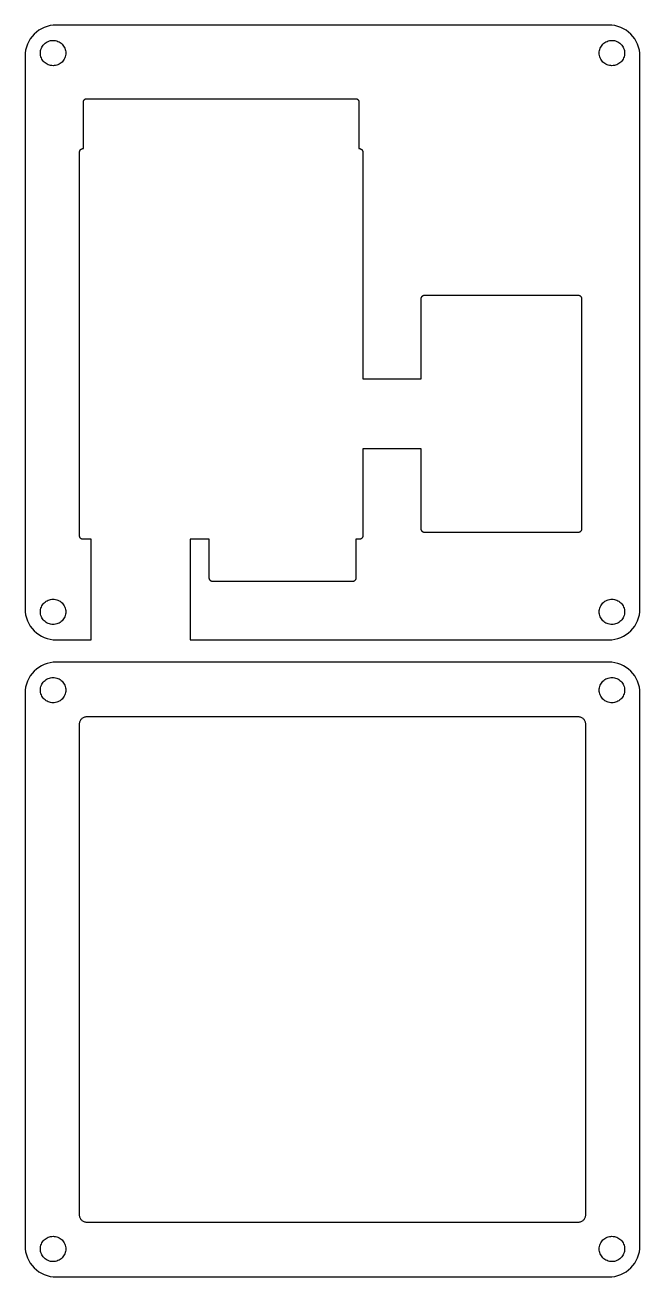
# Model space of a CAD drawing. Header units: metres. Extents: x 0 to 412, y -313 to 17.
# Drawn here: x 165.9 to 246.1, y -146.6 to 16.6 of the extents above; entities that cross this region are included whole.
import ezdxf

# ---------------------------------------------------------------- set-up
doc = ezdxf.new("R2010")
doc.units = ezdxf.units.M

msp = doc.modelspace()

# ---------------------------------------------------------------- linework, layer by layer
for p, q in [((168.824, 16.3757), (168.45, 16.2418)), ((169.21, 16.4722), (168.824, 16.3757)), ((169.603, 16.5306), (169.21, 16.4722)), ((169.999, 16.55), (169.603, 16.5306)), ((242.001, 16.55), (169.999, 16.55)), ((242.397, 16.5306), (242.001, 16.55)), ((242.79, 16.4722), (242.397, 16.5306)), ((243.176, 16.3757), (242.79, 16.4722)), ((243.55, 16.2418), (243.176, 16.3757)), ((166.632, 14.7501), (166.428, 14.4092)), ((166.869, 15.0693), (166.632, 14.7501)), ((167.136, 15.3638), (166.869, 15.0693)), ((167.431, 15.6307), (167.136, 15.3638)), ((167.75, 15.8675), (167.431, 15.6307)), ((168.091, 16.0718), (167.75, 15.8675)), ((168.45, 16.2418), (168.091, 16.0718)), ((243.909, 16.0718), (243.55, 16.2418)), ((244.25, 15.8675), (243.909, 16.0718)), ((244.569, 15.6307), (244.25, 15.8675)), ((244.864, 15.3638), (244.569, 15.6307)), ((245.131, 15.0693), (244.864, 15.3638)), ((245.368, 14.7501), (245.131, 15.0693)), ((245.572, 14.4092), (245.368, 14.7501)), ((166.028, 13.2901), (165.969, 12.897)), ((166.124, 13.6757), (166.028, 13.2901)), ((166.258, 14.0499), (166.124, 13.6757)), ((166.428, 14.4092), (166.258, 14.0499)), ((167.95, 12.9), (167.958, 13.0618)), ((167.958, 13.0618), (167.982, 13.2218)), ((167.982, 13.2218), (168.021, 13.379)), ((168.021, 13.379), (168.076, 13.5314)), ((168.076, 13.5314), (168.145, 13.6777)), ((168.145, 13.6777), (168.228, 13.8167)), ((168.228, 13.8167), (168.325, 13.9467)), ((168.325, 13.9467), (168.433, 14.0667)), ((168.433, 14.0667), (168.553, 14.1754)), ((168.553, 14.1754), (168.683, 14.2718)), ((168.683, 14.2718), (168.822, 14.3552)), ((168.822, 14.3552), (168.969, 14.4243)), ((168.969, 14.4243), (169.121, 14.4789)), ((169.121, 14.4789), (169.278, 14.5182)), ((169.278, 14.5182), (169.438, 14.542)), ((169.438, 14.542), (169.6, 14.5499)), ((169.6, 14.5499), (169.762, 14.542)), ((169.762, 14.542), (169.922, 14.5182)), ((169.922, 14.5182), (170.079, 14.4789)), ((170.079, 14.4789), (170.231, 14.4243)), ((170.231, 14.4243), (170.378, 14.3552)), ((170.378, 14.3552), (170.517, 14.2718)), ((170.517, 14.2718), (170.647, 14.1754)), ((170.647, 14.1754), (170.767, 14.0666)), ((170.767, 14.0666), (170.875, 13.9467)), ((170.875, 13.9467), (170.972, 13.8167)), ((170.972, 13.8167), (171.055, 13.6777)), ((171.055, 13.6777), (171.124, 13.5314)), ((171.124, 13.5314), (171.179, 13.379)), ((171.179, 13.379), (171.218, 13.2218)), ((171.218, 13.2218), (171.242, 13.0618)), ((171.242, 13.0618), (171.25, 12.9)), ((240.75, 12.9), (240.758, 13.0618)), ((240.758, 13.0618), (240.782, 13.2218)), ((240.782, 13.2218), (240.821, 13.379)), ((240.821, 13.379), (240.876, 13.5314)), ((240.876, 13.5314), (240.945, 13.6777)), ((240.945, 13.6777), (241.028, 13.8167)), ((241.028, 13.8167), (241.125, 13.9467)), ((241.125, 13.9467), (241.233, 14.0666)), ((241.233, 14.0666), (241.353, 14.1754)), ((241.353, 14.1754), (241.483, 14.2718)), ((241.483, 14.2718), (241.622, 14.3552)), ((241.622, 14.3552), (241.769, 14.4243)), ((241.769, 14.4243), (241.921, 14.4789)), ((241.921, 14.4789), (242.078, 14.5182)), ((242.078, 14.5182), (242.238, 14.542)), ((242.238, 14.542), (242.4, 14.5499)), ((242.4, 14.5499), (242.562, 14.542)), ((242.562, 14.542), (242.722, 14.5182)), ((242.722, 14.5182), (242.879, 14.4789)), ((242.879, 14.4789), (243.031, 14.4243)), ((243.031, 14.4243), (243.178, 14.3552)), ((243.178, 14.3552), (243.317, 14.2718)), ((243.317, 14.2718), (243.447, 14.1754)), ((243.447, 14.1754), (243.567, 14.0667)), ((243.567, 14.0667), (243.675, 13.9467)), ((243.675, 13.9467), (243.772, 13.8167)), ((243.772, 13.8167), (243.855, 13.6777)), ((243.855, 13.6777), (243.924, 13.5314)), ((243.924, 13.5314), (243.979, 13.379)), ((243.979, 13.379), (244.018, 13.2218)), ((244.018, 13.2218), (244.042, 13.0618)), ((244.042, 13.0618), (244.05, 12.9)), ((245.742, 14.0499), (245.572, 14.4092)), ((245.876, 13.6757), (245.742, 14.0499)), ((245.972, 13.2901), (245.876, 13.6757)), ((246.031, 12.897), (245.972, 13.2901)), ((165.969, 12.897), (165.95, 12.5012)), ((165.95, 12.5012), (165.95, -59.5012)), ((167.958, 12.7382), (167.95, 12.9)), ((167.982, 12.5782), (167.958, 12.7382)), ((168.021, 12.421), (167.982, 12.5782)), ((168.076, 12.2686), (168.021, 12.421)), ((168.145, 12.1223), (168.076, 12.2686)), ((168.228, 11.9833), (168.145, 12.1223)), ((168.325, 11.8533), (168.228, 11.9833)), ((168.433, 11.7332), (168.325, 11.8533)), ((168.553, 11.6246), (168.433, 11.7332)), ((168.683, 11.5282), (168.553, 11.6246)), ((168.822, 11.4448), (168.683, 11.5282)), ((168.969, 11.3756), (168.822, 11.4448)), ((170.378, 11.4448), (170.231, 11.3756)), ((170.517, 11.5282), (170.378, 11.4448)), ((170.647, 11.6245), (170.517, 11.5282)), ((170.767, 11.7333), (170.647, 11.6245)), ((170.875, 11.8533), (170.767, 11.7333)), ((170.972, 11.9833), (170.875, 11.8533)), ((171.055, 12.1223), (170.972, 11.9833)), ((171.124, 12.2686), (171.055, 12.1223)), ((171.179, 12.421), (171.124, 12.2686)), ((171.218, 12.5782), (171.179, 12.421)), ((171.242, 12.7382), (171.218, 12.5782)), ((171.25, 12.9), (171.242, 12.7382)), ((240.758, 12.7382), (240.75, 12.9)), ((240.782, 12.5782), (240.758, 12.7382)), ((240.821, 12.421), (240.782, 12.5782)), ((240.876, 12.2686), (240.821, 12.421)), ((240.945, 12.1223), (240.876, 12.2686)), ((241.028, 11.9833), (240.945, 12.1223)), ((241.125, 11.8533), (241.028, 11.9833)), ((241.233, 11.7333), (241.125, 11.8533)), ((241.353, 11.6245), (241.233, 11.7333)), ((241.483, 11.5282), (241.353, 11.6245)), ((241.622, 11.4448), (241.483, 11.5282)), ((241.769, 11.3756), (241.622, 11.4448)), ((243.178, 11.4448), (243.031, 11.3756)), ((243.317, 11.5282), (243.178, 11.4448)), ((243.447, 11.6246), (243.317, 11.5282)), ((243.567, 11.7332), (243.447, 11.6246)), ((243.675, 11.8533), (243.567, 11.7332)), ((243.772, 11.9833), (243.675, 11.8533)), ((243.855, 12.1223), (243.772, 11.9833)), ((243.924, 12.2686), (243.855, 12.1223)), ((243.979, 12.421), (243.924, 12.2686)), ((244.018, 12.5782), (243.979, 12.421)), ((244.042, 12.7382), (244.018, 12.5782)), ((244.05, 12.9), (244.042, 12.7382)), ((246.05, 12.5012), (246.031, 12.897)), ((246.05, -59.5012), (246.05, 12.5012)), ((169.121, 11.3211), (168.969, 11.3756)), ((169.278, 11.2817), (169.121, 11.3211)), ((169.438, 11.258), (169.278, 11.2817)), ((169.6, 11.2501), (169.438, 11.258)), ((169.762, 11.258), (169.6, 11.2501)), ((169.922, 11.2817), (169.762, 11.258)), ((170.079, 11.3211), (169.922, 11.2817)), ((170.231, 11.3756), (170.079, 11.3211)), ((241.921, 11.3211), (241.769, 11.3756)), ((242.078, 11.2817), (241.921, 11.3211)), ((242.238, 11.258), (242.078, 11.2817)), ((242.4, 11.2501), (242.238, 11.258)), ((242.562, 11.258), (242.4, 11.2501)), ((242.722, 11.2817), (242.562, 11.258)), ((242.879, 11.3211), (242.722, 11.2817)), ((243.031, 11.3756), (242.879, 11.3211)), ((173.55, 6.49878), (173.552, 6.54417)), ((173.552, 6.54417), (173.559, 6.58769)), ((173.559, 6.58769), (173.569, 6.63069)), ((173.569, 6.63069), (173.584, 6.67218)), ((173.584, 6.67218), (173.603, 6.71201)), ((173.603, 6.71201), (173.626, 6.75003)), ((173.626, 6.75003), (173.652, 6.78549)), ((173.652, 6.78549), (173.682, 6.81815)), ((173.682, 6.81815), (173.715, 6.84776)), ((173.715, 6.84776), (173.75, 6.87407)), ((173.75, 6.87407), (173.788, 6.89687)), ((173.788, 6.89687), (173.828, 6.9157)), ((173.828, 6.9157), (173.869, 6.93054)), ((173.869, 6.93054), (173.912, 6.94131)), ((173.912, 6.94131), (173.956, 6.94777)), ((173.956, 6.94777), (174.001, 6.95)), ((174.001, 6.95), (208.999, 6.95)), ((208.999, 6.95), (209.044, 6.94777)), ((209.044, 6.94777), (209.088, 6.94131)), ((209.088, 6.94131), (209.131, 6.93054)), ((209.131, 6.93054), (209.172, 6.9157)), ((209.172, 6.9157), (209.212, 6.89687)), ((209.212, 6.89687), (209.25, 6.87407)), ((209.25, 6.87407), (209.285, 6.84776)), ((209.285, 6.84776), (209.318, 6.81815)), ((209.318, 6.81815), (209.348, 6.78549)), ((209.348, 6.78549), (209.374, 6.75003)), ((209.374, 6.75003), (209.397, 6.71201)), ((209.397, 6.71201), (209.416, 6.67218)), ((209.416, 6.67218), (209.431, 6.63069)), ((209.431, 6.63069), (209.441, 6.58769)), ((209.441, 6.58769), (209.448, 6.54417)), ((209.448, 6.54417), (209.45, 6.49878)), ((173.55, 0.45239), (173.55, 6.49878)), ((209.45, 6.49878), (209.45, 0.45239)), ((173.05, -0.00122), (173.052, 0.04417)), ((173.052, 0.04417), (173.059, 0.08769)), ((173.059, 0.08769), (173.069, 0.13069)), ((173.069, 0.13069), (173.084, 0.17218)), ((173.084, 0.17218), (173.103, 0.21201)), ((173.103, 0.21201), (173.126, 0.25003)), ((173.126, 0.25003), (173.152, 0.28549)), ((173.152, 0.28549), (173.182, 0.31815)), ((173.182, 0.31815), (173.215, 0.34776)), ((173.215, 0.34776), (173.25, 0.37407)), ((173.25, 0.37407), (173.288, 0.39687)), ((173.288, 0.39687), (173.328, 0.41569)), ((173.328, 0.41569), (173.369, 0.43054)), ((173.369, 0.43054), (173.412, 0.44132)), ((173.412, 0.44132), (173.456, 0.44777)), ((173.456, 0.44777), (173.55, 0.45239)), ((209.45, 0.45239), (209.544, 0.44777)), ((209.544, 0.44777), (209.588, 0.44132)), ((209.588, 0.44132), (209.631, 0.43054)), ((209.631, 0.43054), (209.672, 0.41569)), ((209.672, 0.41569), (209.712, 0.39687)), ((209.712, 0.39687), (209.75, 0.37407)), ((209.75, 0.37407), (209.785, 0.34776)), ((209.785, 0.34776), (209.818, 0.31815)), ((209.818, 0.31815), (209.848, 0.28549)), ((209.848, 0.28549), (209.874, 0.25003)), ((209.874, 0.25003), (209.897, 0.21201)), ((209.897, 0.21201), (209.916, 0.17218)), ((209.916, 0.17218), (209.931, 0.13069)), ((209.931, 0.13069), (209.941, 0.08769)), ((209.941, 0.08769), (209.948, 0.04417)), ((209.948, 0.04417), (209.95, -0.00122)), ((173.05, -49.9988), (173.05, -0.00122)), ((209.95, -0.00122), (209.95, -29.55)), ((217.55, -19.1012), (217.552, -19.0558)), ((217.55, -29.55), (217.55, -19.1012)), ((217.552, -19.0558), (217.559, -19.0123)), ((217.559, -19.0123), (217.569, -18.9693)), ((217.569, -18.9693), (217.584, -18.9278)), ((217.584, -18.9278), (217.603, -18.888)), ((217.603, -18.888), (217.626, -18.85)), ((217.626, -18.85), (217.652, -18.8145)), ((217.652, -18.8145), (217.682, -18.7818)), ((217.682, -18.7818), (217.715, -18.7522)), ((217.715, -18.7522), (217.75, -18.7259)), ((217.75, -18.7259), (217.788, -18.7031)), ((217.788, -18.7031), (217.828, -18.6843)), ((217.828, -18.6843), (217.869, -18.6694)), ((217.869, -18.6694), (217.912, -18.6587)), ((217.912, -18.6587), (217.956, -18.6522)), ((217.956, -18.6522), (218.001, -18.65)), ((218.001, -18.65), (237.999, -18.65)), ((237.999, -18.65), (238.044, -18.6522)), ((238.044, -18.6522), (238.088, -18.6587)), ((238.088, -18.6587), (238.131, -18.6694)), ((238.131, -18.6694), (238.172, -18.6843)), ((238.172, -18.6843), (238.212, -18.7031)), ((238.212, -18.7031), (238.25, -18.7259)), ((238.25, -18.7259), (238.285, -18.7522)), ((238.285, -18.7522), (238.318, -18.7818)), ((238.318, -18.7818), (238.348, -18.8145)), ((238.348, -18.8145), (238.374, -18.85)), ((238.374, -18.85), (238.397, -18.888)), ((238.397, -18.888), (238.416, -18.9278)), ((238.416, -18.9278), (238.431, -18.9693)), ((238.431, -18.9693), (238.441, -19.0123)), ((238.441, -19.0123), (238.448, -19.0558)), ((238.448, -19.0558), (238.45, -19.1012)), ((238.45, -19.1012), (238.45, -49.0988)), ((209.95, -29.55), (217.55, -29.55)), ((217.55, -38.65), (209.95, -38.65)), ((209.95, -38.65), (209.95, -49.9988)), ((217.55, -49.0988), (217.55, -38.65)), ((173.052, -50.0442), (173.05, -49.9988)), ((173.059, -50.0877), (173.052, -50.0442)), ((173.069, -50.1307), (173.059, -50.0877)), ((173.084, -50.1722), (173.069, -50.1307)), ((173.103, -50.212), (173.084, -50.1722)), ((173.126, -50.25), (173.103, -50.212)), ((173.152, -50.2855), (173.126, -50.25)), ((173.182, -50.3181), (173.152, -50.2855)), ((173.215, -50.3478), (173.182, -50.3181)), ((173.25, -50.3741), (173.215, -50.3478)), ((173.288, -50.3969), (173.25, -50.3741)), ((173.328, -50.4157), (173.288, -50.3969)), ((173.369, -50.4305), (173.328, -50.4157)), ((173.412, -50.4413), (173.369, -50.4305)), ((173.456, -50.4478), (173.412, -50.4413)), ((173.501, -50.45), (173.456, -50.4478)), ((174.55, -50.45), (173.501, -50.45)), ((174.55, -63.55), (174.55, -50.45)), ((189.95, -50.45), (187.45, -50.45)), ((187.45, -50.45), (187.45, -63.55)), ((189.95, -55.4988), (189.95, -50.45)), ((209.499, -50.45), (209.05, -50.45)), ((209.05, -50.45), (209.05, -55.4988)), ((209.544, -50.4478), (209.499, -50.45)), ((209.588, -50.4413), (209.544, -50.4478)), ((209.631, -50.4305), (209.588, -50.4413)), ((209.672, -50.4157), (209.631, -50.4305)), ((209.712, -50.3969), (209.672, -50.4157)), ((209.75, -50.3741), (209.712, -50.3969)), ((209.785, -50.3478), (209.75, -50.3741)), ((209.818, -50.3181), (209.785, -50.3478)), ((209.848, -50.2855), (209.818, -50.3181)), ((209.874, -50.25), (209.848, -50.2855)), ((209.897, -50.212), (209.874, -50.25)), ((209.916, -50.1722), (209.897, -50.212)), ((209.931, -50.1307), (209.916, -50.1722)), ((209.941, -50.0877), (209.931, -50.1307)), ((209.948, -50.0442), (209.941, -50.0877)), ((209.95, -49.9988), (209.948, -50.0442)), ((217.552, -49.1442), (217.55, -49.0988)), ((217.559, -49.1877), (217.552, -49.1442)), ((217.569, -49.2307), (217.559, -49.1877)), ((217.584, -49.2722), (217.569, -49.2307)), ((217.603, -49.312), (217.584, -49.2722)), ((217.626, -49.35), (217.603, -49.312)), ((217.652, -49.3855), (217.626, -49.35)), ((217.682, -49.4181), (217.652, -49.3855)), ((217.715, -49.4478), (217.682, -49.4181)), ((217.75, -49.4741), (217.715, -49.4478)), ((217.788, -49.4969), (217.75, -49.4741)), ((217.828, -49.5157), (217.788, -49.4969)), ((217.869, -49.5305), (217.828, -49.5157)), ((217.912, -49.5413), (217.869, -49.5305)), ((217.956, -49.5478), (217.912, -49.5413)), ((218.001, -49.55), (217.956, -49.5478)), ((237.999, -49.55), (218.001, -49.55)), ((238.044, -49.5478), (237.999, -49.55)), ((238.088, -49.5413), (238.044, -49.5478)), ((238.131, -49.5305), (238.088, -49.5413)), ((238.172, -49.5157), (238.131, -49.5305)), ((238.212, -49.4969), (238.172, -49.5157)), ((238.25, -49.4741), (238.212, -49.4969)), ((238.285, -49.4478), (238.25, -49.4741)), ((238.318, -49.4181), (238.285, -49.4478)), ((238.348, -49.3855), (238.318, -49.4181)), ((238.374, -49.35), (238.348, -49.3855)), ((238.397, -49.312), (238.374, -49.35)), ((238.416, -49.2722), (238.397, -49.312)), ((238.431, -49.2307), (238.416, -49.2722)), ((238.441, -49.1877), (238.431, -49.2307)), ((238.448, -49.1442), (238.441, -49.1877)), ((238.45, -49.0988), (238.448, -49.1442)), ((189.952, -55.5442), (189.95, -55.4988)), ((189.959, -55.5877), (189.952, -55.5442)), ((189.969, -55.6307), (189.959, -55.5877)), ((189.984, -55.6722), (189.969, -55.6307)), ((190.003, -55.712), (189.984, -55.6722)), ((190.026, -55.75), (190.003, -55.712)), ((190.052, -55.7855), (190.026, -55.75)), ((190.082, -55.8181), (190.052, -55.7855)), ((190.115, -55.8478), (190.082, -55.8181)), ((190.15, -55.8741), (190.115, -55.8478)), ((190.188, -55.8969), (190.15, -55.8741)), ((190.228, -55.9157), (190.188, -55.8969)), ((190.269, -55.9305), (190.228, -55.9157)), ((190.312, -55.9413), (190.269, -55.9305)), ((190.356, -55.9478), (190.312, -55.9413)), ((190.401, -55.95), (190.356, -55.9478)), ((208.599, -55.95), (190.401, -55.95)), ((208.644, -55.9478), (208.599, -55.95)), ((208.688, -55.9413), (208.644, -55.9478)), ((208.731, -55.9305), (208.688, -55.9413)), ((208.772, -55.9157), (208.731, -55.9305)), ((208.812, -55.8969), (208.772, -55.9157)), ((208.85, -55.8741), (208.812, -55.8969)), ((208.885, -55.8478), (208.85, -55.8741)), ((208.918, -55.8181), (208.885, -55.8478)), ((208.948, -55.7855), (208.918, -55.8181)), ((208.974, -55.75), (208.948, -55.7855)), ((208.997, -55.712), (208.974, -55.75)), ((209.016, -55.6722), (208.997, -55.712)), ((209.031, -55.6307), (209.016, -55.6722)), ((209.041, -55.5877), (209.031, -55.6307)), ((209.048, -55.5442), (209.041, -55.5877)), ((209.05, -55.4988), (209.048, -55.5442)), ((168.433, -58.7332), (168.553, -58.6246)), ((168.553, -58.6246), (168.683, -58.5282)), ((168.683, -58.5282), (168.822, -58.4448)), ((168.822, -58.4448), (168.969, -58.3756)), ((168.969, -58.3756), (169.121, -58.3211)), ((169.121, -58.3211), (169.278, -58.2817)), ((169.278, -58.2817), (169.438, -58.258)), ((169.438, -58.258), (169.6, -58.2501)), ((169.6, -58.2501), (169.762, -58.258)), ((169.762, -58.258), (169.922, -58.2817)), ((169.922, -58.2817), (170.079, -58.3211)), ((170.079, -58.3211), (170.231, -58.3756)), ((170.231, -58.3756), (170.378, -58.4448)), ((170.378, -58.4448), (170.517, -58.5282)), ((170.517, -58.5282), (170.647, -58.6245)), ((170.647, -58.6245), (170.767, -58.7333)), ((241.233, -58.7333), (241.353, -58.6245)), ((241.353, -58.6245), (241.483, -58.5282)), ((241.483, -58.5282), (241.622, -58.4448)), ((241.622, -58.4448), (241.769, -58.3756)), ((241.769, -58.3756), (241.921, -58.3211)), ((241.921, -58.3211), (242.078, -58.2817)), ((242.078, -58.2817), (242.238, -58.258)), ((242.238, -58.258), (242.4, -58.2501)), ((242.4, -58.2501), (242.562, -58.258)), ((242.562, -58.258), (242.722, -58.2817)), ((242.722, -58.2817), (242.879, -58.3211)), ((242.879, -58.3211), (243.031, -58.3756)), ((243.031, -58.3756), (243.178, -58.4448)), ((243.178, -58.4448), (243.317, -58.5282)), ((243.317, -58.5282), (243.447, -58.6246)), ((243.447, -58.6246), (243.567, -58.7332)), ((165.95, -59.5012), (165.969, -59.897)), ((165.969, -59.897), (166.028, -60.2901)), ((166.028, -60.2901), (166.124, -60.6757)), ((167.95, -59.9), (167.958, -59.7382)), ((167.958, -60.0618), (167.95, -59.9)), ((167.958, -59.7382), (167.982, -59.5782)), ((167.982, -60.2218), (167.958, -60.0618)), ((167.982, -59.5782), (168.021, -59.421)), ((168.021, -60.379), (167.982, -60.2218)), ((168.021, -59.421), (168.076, -59.2686)), ((168.076, -59.2686), (168.145, -59.1223)), ((168.145, -59.1223), (168.228, -58.9833)), ((168.228, -58.9833), (168.325, -58.8533)), ((168.325, -58.8533), (168.433, -58.7332)), ((170.767, -58.7333), (170.875, -58.8533)), ((170.875, -58.8533), (170.972, -58.9833)), ((170.972, -58.9833), (171.055, -59.1223)), ((171.055, -59.1223), (171.124, -59.2686)), ((171.124, -59.2686), (171.179, -59.421)), ((171.179, -59.421), (171.218, -59.5782)), ((171.218, -60.2218), (171.179, -60.379)), ((171.218, -59.5782), (171.242, -59.7382)), ((171.242, -60.0618), (171.218, -60.2218)), ((171.242, -59.7382), (171.25, -59.9)), ((171.25, -59.9), (171.242, -60.0618)), ((240.75, -59.9), (240.758, -59.7382)), ((240.758, -60.0618), (240.75, -59.9)), ((240.758, -59.7382), (240.782, -59.5782)), ((240.782, -60.2218), (240.758, -60.0618)), ((240.782, -59.5782), (240.821, -59.421)), ((240.821, -60.379), (240.782, -60.2218)), ((240.821, -59.421), (240.876, -59.2686)), ((240.876, -59.2686), (240.945, -59.1223)), ((240.945, -59.1223), (241.028, -58.9833)), ((241.028, -58.9833), (241.125, -58.8533)), ((241.125, -58.8533), (241.233, -58.7333)), ((243.567, -58.7332), (243.675, -58.8533)), ((243.675, -58.8533), (243.772, -58.9833)), ((243.772, -58.9833), (243.855, -59.1223)), ((243.855, -59.1223), (243.924, -59.2686)), ((243.924, -59.2686), (243.979, -59.421)), ((243.979, -59.421), (244.018, -59.5782)), ((244.018, -60.2218), (243.979, -60.379)), ((244.018, -59.5782), (244.042, -59.7382)), ((244.042, -60.0618), (244.018, -60.2218)), ((244.042, -59.7382), (244.05, -59.9)), ((244.05, -59.9), (244.042, -60.0618)), ((245.876, -60.6757), (245.972, -60.2901)), ((245.972, -60.2901), (246.031, -59.897)), ((246.031, -59.897), (246.05, -59.5012)), ((166.124, -60.6757), (166.258, -61.0499)), ((166.258, -61.0499), (166.428, -61.4092)), ((166.428, -61.4092), (166.632, -61.7501)), ((166.632, -61.7501), (166.869, -62.0693)), ((168.076, -60.5314), (168.021, -60.379)), ((168.145, -60.6777), (168.076, -60.5314)), ((168.228, -60.8167), (168.145, -60.6777)), ((168.325, -60.9467), (168.228, -60.8167)), ((168.433, -61.0667), (168.325, -60.9467)), ((168.553, -61.1754), (168.433, -61.0667)), ((168.683, -61.2718), (168.553, -61.1754)), ((168.822, -61.3552), (168.683, -61.2718)), ((168.969, -61.4243), (168.822, -61.3552)), ((169.121, -61.4789), (168.969, -61.4243)), ((169.278, -61.5182), (169.121, -61.4789)), ((169.438, -61.542), (169.278, -61.5182)), ((169.6, -61.5499), (169.438, -61.542)), ((169.762, -61.542), (169.6, -61.5499)), ((169.922, -61.5182), (169.762, -61.542)), ((170.079, -61.4789), (169.922, -61.5182)), ((170.231, -61.4243), (170.079, -61.4789)), ((170.378, -61.3552), (170.231, -61.4243)), ((170.517, -61.2718), (170.378, -61.3552)), ((170.647, -61.1754), (170.517, -61.2718)), ((170.767, -61.0666), (170.647, -61.1754)), ((170.875, -60.9467), (170.767, -61.0666)), ((170.972, -60.8167), (170.875, -60.9467)), ((171.055, -60.6777), (170.972, -60.8167)), ((171.124, -60.5314), (171.055, -60.6777)), ((171.179, -60.379), (171.124, -60.5314)), ((240.876, -60.5314), (240.821, -60.379)), ((240.945, -60.6777), (240.876, -60.5314)), ((241.028, -60.8167), (240.945, -60.6777)), ((241.125, -60.9467), (241.028, -60.8167)), ((241.233, -61.0666), (241.125, -60.9467)), ((241.353, -61.1754), (241.233, -61.0666)), ((241.483, -61.2718), (241.353, -61.1754)), ((241.622, -61.3552), (241.483, -61.2718)), ((241.769, -61.4243), (241.622, -61.3552)), ((241.921, -61.4789), (241.769, -61.4243)), ((242.078, -61.5182), (241.921, -61.4789)), ((242.238, -61.542), (242.078, -61.5182)), ((242.4, -61.5499), (242.238, -61.542)), ((242.562, -61.542), (242.4, -61.5499)), ((242.722, -61.5182), (242.562, -61.542)), ((242.879, -61.4789), (242.722, -61.5182)), ((243.031, -61.4243), (242.879, -61.4789)), ((243.178, -61.3552), (243.031, -61.4243)), ((243.317, -61.2718), (243.178, -61.3552)), ((243.447, -61.1754), (243.317, -61.2718)), ((243.567, -61.0667), (243.447, -61.1754)), ((243.675, -60.9467), (243.567, -61.0667)), ((243.772, -60.8167), (243.675, -60.9467)), ((243.855, -60.6777), (243.772, -60.8167)), ((243.924, -60.5314), (243.855, -60.6777)), ((243.979, -60.379), (243.924, -60.5314)), ((245.131, -62.0693), (245.368, -61.7501)), ((245.368, -61.7501), (245.572, -61.4092)), ((245.572, -61.4092), (245.742, -61.0499)), ((245.742, -61.0499), (245.876, -60.6757)), ((166.869, -62.0693), (167.136, -62.3638)), ((167.136, -62.3638), (167.431, -62.6307)), ((167.431, -62.6307), (167.75, -62.8675)), ((167.75, -62.8675), (168.091, -63.0718)), ((168.091, -63.0718), (168.45, -63.2418)), ((168.45, -63.2418), (168.824, -63.3757)), ((168.824, -63.3757), (169.21, -63.4722)), ((169.21, -63.4722), (169.603, -63.5306)), ((169.603, -63.5306), (169.999, -63.55)), ((169.999, -63.55), (174.55, -63.55)), ((187.45, -63.55), (242.001, -63.55)), ((242.001, -63.55), (242.397, -63.5306)), ((242.397, -63.5306), (242.79, -63.4722)), ((242.79, -63.4722), (243.176, -63.3757)), ((243.176, -63.3757), (243.55, -63.2418)), ((243.55, -63.2418), (243.909, -63.0718)), ((243.909, -63.0718), (244.25, -62.8675)), ((244.25, -62.8675), (244.569, -62.6307)), ((244.569, -62.6307), (244.864, -62.3638)), ((244.864, -62.3638), (245.131, -62.0693)), ((168.45, -66.7582), (168.091, -66.9282)), ((168.824, -66.6243), (168.45, -66.7582)), ((169.21, -66.5278), (168.824, -66.6243)), ((169.603, -66.4694), (169.21, -66.5278)), ((169.999, -66.45), (169.603, -66.4694)), ((242.001, -66.45), (169.999, -66.45)), ((242.397, -66.4694), (242.001, -66.45)), ((242.79, -66.5278), (242.397, -66.4694)), ((243.176, -66.6243), (242.79, -66.5278)), ((243.55, -66.7582), (243.176, -66.6243)), ((243.909, -66.9282), (243.55, -66.7582)), ((166.632, -68.2499), (166.428, -68.5908)), ((166.869, -67.9307), (166.632, -68.2499)), ((167.136, -67.6362), (166.869, -67.9307)), ((167.431, -67.3693), (167.136, -67.6362)), ((167.75, -67.1325), (167.431, -67.3693)), ((168.091, -66.9282), (167.75, -67.1325)), ((169.121, -68.5211), (169.278, -68.4818)), ((169.278, -68.4818), (169.438, -68.458)), ((169.438, -68.458), (169.6, -68.4501)), ((169.6, -68.4501), (169.762, -68.458)), ((169.762, -68.458), (169.922, -68.4818)), ((169.922, -68.4818), (170.079, -68.5211)), ((241.921, -68.5211), (242.078, -68.4818)), ((242.078, -68.4818), (242.238, -68.458)), ((242.238, -68.458), (242.4, -68.4501)), ((242.4, -68.4501), (242.562, -68.458)), ((242.562, -68.458), (242.722, -68.4818)), ((242.722, -68.4818), (242.879, -68.5211)), ((244.25, -67.1325), (243.909, -66.9282)), ((244.569, -67.3693), (244.25, -67.1325)), ((244.864, -67.6362), (244.569, -67.3693)), ((245.131, -67.9307), (244.864, -67.6362)), ((245.368, -68.2499), (245.131, -67.9307)), ((245.572, -68.5908), (245.368, -68.2499)), ((165.969, -70.103), (165.95, -70.4988)), ((166.028, -69.7099), (165.969, -70.103)), ((166.124, -69.3243), (166.028, -69.7099)), ((166.258, -68.9501), (166.124, -69.3243)), ((166.428, -68.5908), (166.258, -68.9501)), ((167.95, -70.1), (167.958, -69.9382)), ((167.958, -70.2618), (167.95, -70.1)), ((167.958, -69.9382), (167.982, -69.7782)), ((167.982, -69.7782), (168.021, -69.621)), ((168.021, -69.621), (168.076, -69.4686)), ((168.076, -69.4686), (168.145, -69.3223)), ((168.145, -69.3223), (168.228, -69.1833)), ((168.228, -69.1833), (168.325, -69.0533)), ((168.325, -69.0533), (168.433, -68.9333)), ((168.433, -68.9333), (168.553, -68.8246)), ((168.553, -68.8246), (168.683, -68.7282)), ((168.683, -68.7282), (168.822, -68.6448)), ((168.822, -68.6448), (168.969, -68.5757)), ((168.969, -68.5757), (169.121, -68.5211)), ((170.079, -68.5211), (170.231, -68.5757)), ((170.231, -68.5757), (170.378, -68.6448)), ((170.378, -68.6448), (170.517, -68.7282)), ((170.517, -68.7282), (170.647, -68.8246)), ((170.647, -68.8246), (170.767, -68.9334)), ((170.767, -68.9334), (170.875, -69.0533)), ((170.875, -69.0533), (170.972, -69.1833)), ((170.972, -69.1833), (171.055, -69.3223)), ((171.055, -69.3223), (171.124, -69.4686)), ((171.124, -69.4686), (171.179, -69.621)), ((171.179, -69.621), (171.218, -69.7782)), ((171.218, -69.7782), (171.242, -69.9382)), ((171.242, -69.9382), (171.25, -70.1)), ((171.25, -70.1), (171.242, -70.2618)), ((240.75, -70.1), (240.758, -69.9382)), ((240.758, -70.2618), (240.75, -70.1)), ((240.758, -69.9382), (240.782, -69.7782)), ((240.782, -69.7782), (240.821, -69.621)), ((240.821, -69.621), (240.876, -69.4686)), ((240.876, -69.4686), (240.945, -69.3223)), ((240.945, -69.3223), (241.028, -69.1833)), ((241.028, -69.1833), (241.125, -69.0533)), ((241.125, -69.0533), (241.233, -68.9334)), ((241.233, -68.9334), (241.353, -68.8246)), ((241.353, -68.8246), (241.483, -68.7282)), ((241.483, -68.7282), (241.622, -68.6448)), ((241.622, -68.6448), (241.769, -68.5757)), ((241.769, -68.5757), (241.921, -68.5211)), ((242.879, -68.5211), (243.031, -68.5757)), ((243.031, -68.5757), (243.178, -68.6448)), ((243.178, -68.6448), (243.317, -68.7282)), ((243.317, -68.7282), (243.447, -68.8246)), ((243.447, -68.8246), (243.567, -68.9333)), ((243.567, -68.9333), (243.675, -69.0533)), ((243.675, -69.0533), (243.772, -69.1833)), ((243.772, -69.1833), (243.855, -69.3223)), ((243.855, -69.3223), (243.924, -69.4686)), ((243.924, -69.4686), (243.979, -69.621)), ((243.979, -69.621), (244.018, -69.7782)), ((244.018, -69.7782), (244.042, -69.9382)), ((244.042, -69.9382), (244.05, -70.1)), ((244.05, -70.1), (244.042, -70.2618)), ((245.742, -68.9501), (245.572, -68.5908)), ((245.876, -69.3243), (245.742, -68.9501)), ((245.972, -69.7099), (245.876, -69.3243)), ((246.031, -70.103), (245.972, -69.7099)), ((246.05, -70.4988), (246.031, -70.103)), ((165.95, -70.4988), (165.95, -142.501)), ((167.982, -70.4218), (167.958, -70.2618)), ((168.021, -70.579), (167.982, -70.4218)), ((168.076, -70.7314), (168.021, -70.579)), ((168.145, -70.8777), (168.076, -70.7314)), ((168.228, -71.0167), (168.145, -70.8777)), ((168.325, -71.1467), (168.228, -71.0167)), ((168.433, -71.2668), (168.325, -71.1467)), ((168.553, -71.3754), (168.433, -71.2668)), ((168.683, -71.4718), (168.553, -71.3754)), ((168.822, -71.5552), (168.683, -71.4718)), ((168.969, -71.6244), (168.822, -71.5552)), ((169.121, -71.6789), (168.969, -71.6244)), ((169.278, -71.7183), (169.121, -71.6789)), ((169.438, -71.742), (169.278, -71.7183)), ((169.6, -71.7499), (169.438, -71.742)), ((169.762, -71.742), (169.6, -71.7499)), ((169.922, -71.7183), (169.762, -71.742)), ((170.079, -71.6789), (169.922, -71.7183)), ((170.231, -71.6244), (170.079, -71.6789)), ((170.378, -71.5552), (170.231, -71.6244)), ((170.517, -71.4718), (170.378, -71.5552)), ((170.647, -71.3755), (170.517, -71.4718)), ((170.767, -71.2667), (170.647, -71.3755)), ((170.875, -71.1467), (170.767, -71.2667)), ((170.972, -71.0167), (170.875, -71.1467)), ((171.055, -70.8777), (170.972, -71.0167)), ((171.124, -70.7314), (171.055, -70.8777)), ((171.179, -70.579), (171.124, -70.7314)), ((171.218, -70.4218), (171.179, -70.579)), ((171.242, -70.2618), (171.218, -70.4218)), ((240.782, -70.4218), (240.758, -70.2618)), ((240.821, -70.579), (240.782, -70.4218)), ((240.876, -70.7314), (240.821, -70.579)), ((240.945, -70.8777), (240.876, -70.7314)), ((241.028, -71.0167), (240.945, -70.8777)), ((241.125, -71.1467), (241.028, -71.0167)), ((241.233, -71.2667), (241.125, -71.1467)), ((241.353, -71.3755), (241.233, -71.2667)), ((241.483, -71.4718), (241.353, -71.3755)), ((241.622, -71.5552), (241.483, -71.4718)), ((241.769, -71.6244), (241.622, -71.5552)), ((241.921, -71.6789), (241.769, -71.6244)), ((242.078, -71.7183), (241.921, -71.6789)), ((242.238, -71.742), (242.078, -71.7183)), ((242.4, -71.7499), (242.238, -71.742)), ((242.562, -71.742), (242.4, -71.7499)), ((242.722, -71.7183), (242.562, -71.742)), ((242.879, -71.6789), (242.722, -71.7183)), ((243.031, -71.6244), (242.879, -71.6789)), ((243.178, -71.5552), (243.031, -71.6244)), ((243.317, -71.4718), (243.178, -71.5552)), ((243.447, -71.3754), (243.317, -71.4718)), ((243.567, -71.2668), (243.447, -71.3754)), ((243.675, -71.1467), (243.567, -71.2668)), ((243.772, -71.0167), (243.675, -71.1467)), ((243.855, -70.8777), (243.772, -71.0167)), ((243.924, -70.7314), (243.855, -70.8777)), ((243.979, -70.579), (243.924, -70.7314)), ((244.018, -70.4218), (243.979, -70.579)), ((244.042, -70.2618), (244.018, -70.4218)), ((246.05, -142.501), (246.05, -70.4988)), ((173.05, -74.5012), (173.055, -74.4068)), ((173.05, -138.499), (173.05, -74.5012)), ((173.055, -74.4068), (173.068, -74.3148)), ((173.068, -74.3148), (173.091, -74.2242)), ((173.091, -74.2242), (173.122, -74.1365)), ((173.122, -74.1365), (173.162, -74.0523)), ((173.162, -74.0523), (173.21, -73.9722)), ((173.21, -73.9722), (173.266, -73.8974)), ((173.266, -73.8974), (173.328, -73.8283)), ((173.328, -73.8283), (173.397, -73.7657)), ((173.397, -73.7657), (173.472, -73.7102)), ((173.472, -73.7102), (173.552, -73.6622)), ((173.552, -73.6622), (173.636, -73.6224)), ((173.636, -73.6224), (173.724, -73.591)), ((173.724, -73.591), (173.815, -73.5683)), ((173.815, -73.5683), (173.907, -73.5546)), ((173.907, -73.5546), (174.001, -73.55)), ((174.001, -73.55), (237.999, -73.55)), ((237.999, -73.55), (238.093, -73.5546)), ((238.093, -73.5546), (238.185, -73.5683)), ((238.185, -73.5683), (238.276, -73.591)), ((238.276, -73.591), (238.364, -73.6224)), ((238.364, -73.6224), (238.448, -73.6622)), ((238.448, -73.6622), (238.528, -73.7102)), ((238.528, -73.7102), (238.603, -73.7657)), ((238.603, -73.7657), (238.672, -73.8283)), ((238.672, -73.8283), (238.734, -73.8974)), ((238.734, -73.8974), (238.79, -73.9722)), ((238.79, -73.9722), (238.838, -74.0523)), ((238.838, -74.0523), (238.878, -74.1365)), ((238.878, -74.1365), (238.909, -74.2242)), ((238.909, -74.2242), (238.932, -74.3148)), ((238.932, -74.3148), (238.945, -74.4068)), ((238.945, -74.4068), (238.95, -74.5012)), ((238.95, -74.5012), (238.95, -138.499)), ((173.055, -138.593), (173.05, -138.499)), ((173.068, -138.685), (173.055, -138.593)), ((238.945, -138.593), (238.932, -138.685)), ((238.95, -138.499), (238.945, -138.593)), ((173.091, -138.776), (173.068, -138.685)), ((173.122, -138.864), (173.091, -138.776)), ((173.162, -138.948), (173.122, -138.864)), ((173.21, -139.028), (173.162, -138.948)), ((173.266, -139.103), (173.21, -139.028)), ((173.328, -139.172), (173.266, -139.103)), ((173.397, -139.234), (173.328, -139.172)), ((173.472, -139.29), (173.397, -139.234)), ((173.552, -139.338), (173.472, -139.29)), ((173.636, -139.378), (173.552, -139.338)), ((173.724, -139.409), (173.636, -139.378)), ((173.815, -139.432), (173.724, -139.409)), ((173.907, -139.445), (173.815, -139.432)), ((174.001, -139.45), (173.907, -139.445)), ((237.999, -139.45), (174.001, -139.45)), ((238.093, -139.445), (237.999, -139.45)), ((238.185, -139.432), (238.093, -139.445)), ((238.276, -139.409), (238.185, -139.432)), ((238.364, -139.378), (238.276, -139.409)), ((238.448, -139.338), (238.364, -139.378)), ((238.528, -139.29), (238.448, -139.338)), ((238.603, -139.234), (238.528, -139.29)), ((238.672, -139.172), (238.603, -139.234)), ((238.734, -139.103), (238.672, -139.172)), ((238.79, -139.028), (238.734, -139.103)), ((238.838, -138.948), (238.79, -139.028)), ((238.878, -138.864), (238.838, -138.948)), ((238.909, -138.776), (238.878, -138.864)), ((238.932, -138.685), (238.909, -138.776)), ((168.228, -141.983), (168.325, -141.853)), ((168.325, -141.853), (168.433, -141.733)), ((168.433, -141.733), (168.553, -141.625)), ((168.553, -141.625), (168.683, -141.528)), ((168.683, -141.528), (168.822, -141.445)), ((168.822, -141.445), (168.969, -141.376)), ((168.969, -141.376), (169.121, -141.321)), ((169.121, -141.321), (169.278, -141.282)), ((169.278, -141.282), (169.438, -141.258)), ((169.438, -141.258), (169.6, -141.25)), ((169.6, -141.25), (169.762, -141.258)), ((169.762, -141.258), (169.922, -141.282)), ((169.922, -141.282), (170.079, -141.321)), ((170.079, -141.321), (170.231, -141.376)), ((170.231, -141.376), (170.378, -141.445)), ((170.378, -141.445), (170.517, -141.528)), ((170.517, -141.528), (170.647, -141.625)), ((170.647, -141.625), (170.767, -141.733)), ((170.767, -141.733), (170.875, -141.853)), ((170.875, -141.853), (170.972, -141.983)), ((241.028, -141.983), (241.125, -141.853)), ((241.125, -141.853), (241.233, -141.733)), ((241.233, -141.733), (241.353, -141.625)), ((241.353, -141.625), (241.483, -141.528)), ((241.483, -141.528), (241.622, -141.445)), ((241.622, -141.445), (241.769, -141.376)), ((241.769, -141.376), (241.921, -141.321)), ((241.921, -141.321), (242.078, -141.282)), ((242.078, -141.282), (242.238, -141.258)), ((242.238, -141.258), (242.4, -141.25)), ((242.4, -141.25), (242.562, -141.258)), ((242.562, -141.258), (242.722, -141.282)), ((242.722, -141.282), (242.879, -141.321)), ((242.879, -141.321), (243.031, -141.376)), ((243.031, -141.376), (243.178, -141.445)), ((243.178, -141.445), (243.317, -141.528)), ((243.317, -141.528), (243.447, -141.625)), ((243.447, -141.625), (243.567, -141.733)), ((243.567, -141.733), (243.675, -141.853)), ((243.675, -141.853), (243.772, -141.983)), ((165.95, -142.501), (165.969, -142.897)), ((165.969, -142.897), (166.028, -143.29)), ((166.028, -143.29), (166.124, -143.676)), ((167.95, -142.9), (167.958, -142.738)), ((167.958, -143.062), (167.95, -142.9)), ((167.958, -142.738), (167.982, -142.578)), ((167.982, -143.222), (167.958, -143.062)), ((167.982, -142.578), (168.021, -142.421)), ((168.021, -143.379), (167.982, -143.222)), ((168.021, -142.421), (168.076, -142.269)), ((168.076, -143.531), (168.021, -143.379)), ((168.076, -142.269), (168.145, -142.122)), ((168.145, -142.122), (168.228, -141.983)), ((170.972, -141.983), (171.055, -142.122)), ((171.055, -142.122), (171.124, -142.269)), ((171.124, -142.269), (171.179, -142.421)), ((171.179, -143.379), (171.124, -143.531)), ((171.179, -142.421), (171.218, -142.578)), ((171.218, -143.222), (171.179, -143.379)), ((171.218, -142.578), (171.242, -142.738)), ((171.242, -143.062), (171.218, -143.222)), ((171.242, -142.738), (171.25, -142.9)), ((171.25, -142.9), (171.242, -143.062)), ((240.75, -142.9), (240.758, -142.738)), ((240.758, -143.062), (240.75, -142.9)), ((240.758, -142.738), (240.782, -142.578)), ((240.782, -143.222), (240.758, -143.062)), ((240.782, -142.578), (240.821, -142.421)), ((240.821, -143.379), (240.782, -143.222)), ((240.821, -142.421), (240.876, -142.269)), ((240.876, -143.531), (240.821, -143.379)), ((240.876, -142.269), (240.945, -142.122)), ((240.945, -142.122), (241.028, -141.983)), ((243.772, -141.983), (243.855, -142.122)), ((243.855, -142.122), (243.924, -142.269)), ((243.924, -142.269), (243.979, -142.421)), ((243.979, -143.379), (243.924, -143.531)), ((243.979, -142.421), (244.018, -142.578)), ((244.018, -143.222), (243.979, -143.379)), ((244.018, -142.578), (244.042, -142.738)), ((244.042, -143.062), (244.018, -143.222)), ((244.042, -142.738), (244.05, -142.9)), ((244.05, -142.9), (244.042, -143.062)), ((245.876, -143.676), (245.972, -143.29)), ((245.972, -143.29), (246.031, -142.897)), ((246.031, -142.897), (246.05, -142.501)), ((166.124, -143.676), (166.258, -144.05)), ((166.258, -144.05), (166.428, -144.409)), ((166.428, -144.409), (166.632, -144.75)), ((166.632, -144.75), (166.869, -145.069)), ((166.869, -145.069), (167.136, -145.364)), ((168.145, -143.678), (168.076, -143.531)), ((168.228, -143.817), (168.145, -143.678)), ((168.325, -143.947), (168.228, -143.817)), ((168.433, -144.067), (168.325, -143.947)), ((168.553, -144.175), (168.433, -144.067)), ((168.683, -144.272), (168.553, -144.175)), ((168.822, -144.355), (168.683, -144.272)), ((168.969, -144.424), (168.822, -144.355)), ((169.121, -144.479), (168.969, -144.424)), ((169.278, -144.518), (169.121, -144.479)), ((169.438, -144.542), (169.278, -144.518)), ((169.6, -144.55), (169.438, -144.542)), ((169.762, -144.542), (169.6, -144.55)), ((169.922, -144.518), (169.762, -144.542)), ((170.079, -144.479), (169.922, -144.518)), ((170.231, -144.424), (170.079, -144.479)), ((170.378, -144.355), (170.231, -144.424)), ((170.517, -144.272), (170.378, -144.355)), ((170.647, -144.175), (170.517, -144.272)), ((170.767, -144.067), (170.647, -144.175)), ((170.875, -143.947), (170.767, -144.067)), ((170.972, -143.817), (170.875, -143.947)), ((171.055, -143.678), (170.972, -143.817)), ((171.124, -143.531), (171.055, -143.678)), ((240.945, -143.678), (240.876, -143.531)), ((241.028, -143.817), (240.945, -143.678)), ((241.125, -143.947), (241.028, -143.817)), ((241.233, -144.067), (241.125, -143.947)), ((241.353, -144.175), (241.233, -144.067)), ((241.483, -144.272), (241.353, -144.175)), ((241.622, -144.355), (241.483, -144.272)), ((241.769, -144.424), (241.622, -144.355)), ((241.921, -144.479), (241.769, -144.424)), ((242.078, -144.518), (241.921, -144.479)), ((242.238, -144.542), (242.078, -144.518)), ((242.4, -144.55), (242.238, -144.542)), ((242.562, -144.542), (242.4, -144.55)), ((242.722, -144.518), (242.562, -144.542)), ((242.879, -144.479), (242.722, -144.518)), ((243.031, -144.424), (242.879, -144.479)), ((243.178, -144.355), (243.031, -144.424)), ((243.317, -144.272), (243.178, -144.355)), ((243.447, -144.175), (243.317, -144.272)), ((243.567, -144.067), (243.447, -144.175)), ((243.675, -143.947), (243.567, -144.067)), ((243.772, -143.817), (243.675, -143.947)), ((243.855, -143.678), (243.772, -143.817)), ((243.924, -143.531), (243.855, -143.678)), ((244.864, -145.364), (245.131, -145.069)), ((245.131, -145.069), (245.368, -144.75)), ((245.368, -144.75), (245.572, -144.409)), ((245.572, -144.409), (245.742, -144.05)), ((245.742, -144.05), (245.876, -143.676)), ((167.136, -145.364), (167.431, -145.631)), ((167.431, -145.631), (167.75, -145.868)), ((167.75, -145.868), (168.091, -146.072)), ((168.091, -146.072), (168.45, -146.242)), ((168.45, -146.242), (168.824, -146.376)), ((168.824, -146.376), (169.21, -146.472)), ((169.21, -146.472), (169.603, -146.531)), ((169.603, -146.531), (169.999, -146.55)), ((169.999, -146.55), (242.001, -146.55)), ((242.001, -146.55), (242.397, -146.531)), ((242.397, -146.531), (242.79, -146.472)), ((242.79, -146.472), (243.176, -146.376)), ((243.176, -146.376), (243.55, -146.242)), ((243.55, -146.242), (243.909, -146.072)), ((243.909, -146.072), (244.25, -145.868)), ((244.25, -145.868), (244.569, -145.631)), ((244.569, -145.631), (244.864, -145.364))]:
    msp.add_line(p, q)

doc.saveas('drawing.dxf')
